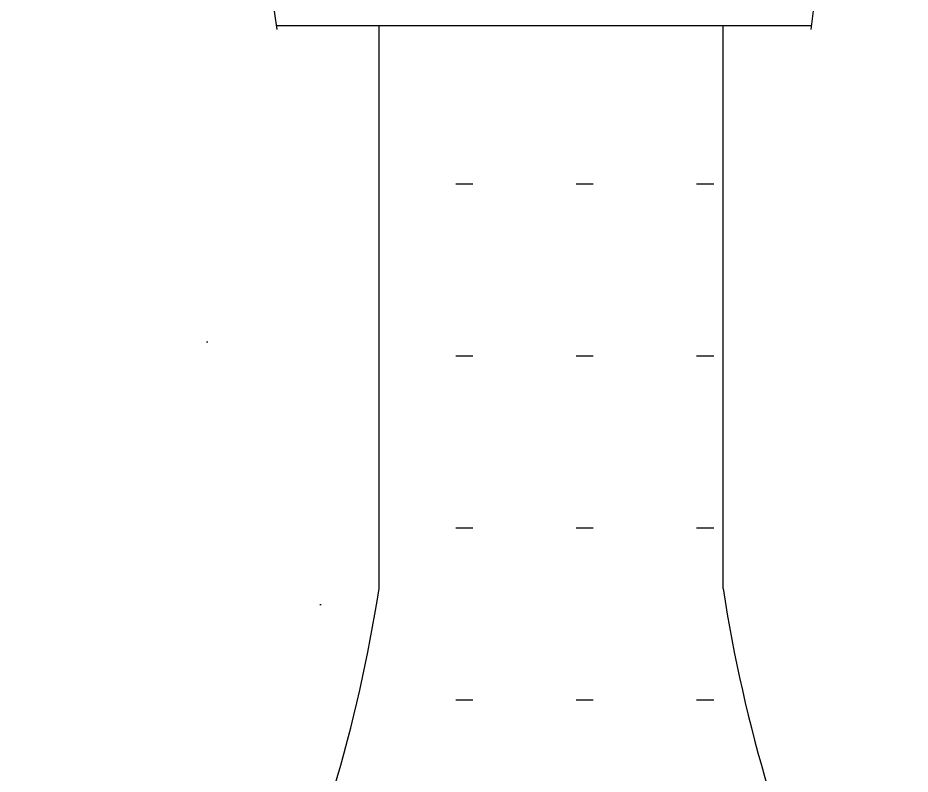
# Model space of a CAD drawing. Header units: millimetres. Extents: x 313 to 326.9, y 157.3 to 165.7.
# Drawn here: x 314.12891 to 314.17561, y 159.96579 to 160.00536 of the extents above; entities that cross this region are included whole.
import ezdxf

# ---------------------------------------------------------------- set-up
doc = ezdxf.new("R2010")
doc.units = ezdxf.units.MM
doc.header["$LTSCALE"] = 0.1
doc.header["$MEASUREMENT"] = 0
for name, color, linetype in [('accesorios', 31, 'Continuous'), ('MUEBLE', 7, 'Continuous'), ('MUEBLES', 7, 'Continuous')]:
    doc.layers.add(name, color=color, linetype=linetype)

msp = doc.modelspace()

# ---------------------------------------------------------------- hatches: boundary and pattern name
at = {"layer": 'MUEBLE'}
h = msp.add_hatch(dxfattribs=at)
h.set_pattern_fill('AR-CONC', color=254, scale=0.0005, style=0)
h.set_pattern_definition([(49.99999999999999, (-25.55084938020934, 1.663047477912869), (0.09109233449800201, -0.007969542769451544), [0.009525, -0.104775]), (355, (-25.55084938020934, 1.663047477912869), (-0.0176214129878335, 0.09552832144108998), [0.00762, -0.08381999999999999]), (100.451, (-25.54325838020934, 1.662383352912869), (0.07347125083297962, 0.08755834391014594), [0.008095000000000001, -0.089045]), (46.18420000000001, (-25.55084938020934, 1.688447477912869), (0.135539520446065, -0.02102116396636357), [0.0142875, -0.1571625]), (96.6356, (-25.53955443020934, 1.686695727912869), (0.1187021172331186, 0.1237127779450246), [0.0121425, -0.1335675]), (351.1840000000001, (-25.55084938020934, 1.688447477912869), (0.118702302906967, 0.1237125589302988), [0.01143, -0.12573]), (21, (-25.53814938020934, 1.682097477912869), (0.07580743991769164, -0.05113275925838125), [0.009525, -0.104775]), (326.0000000000001, (-25.53814938020934, 1.682097477912869), (0.03090101417382354, 0.09209398306115964), [0.00762, -0.08381999999999999]), (71.4514, (-25.53183213020934, 1.677836427912869), (0.1067082453850622, 0.04096142885802873), [0.008095000000000001, -0.089045]), (37.50000000000001, (-25.55084938020934, 1.663047477912869), (0.001544301625295908, 0.04227751943657655), [0, -0.082804, 0, -0.08509, 0, -0.0841375]), (7.499999999999999, (-25.55084938020934, 1.663047477912869), (0.03340983125515287, 0.05009028740905976), [0, -0.04851399999999999, 0, -0.080899, 0, -0.03206750000000001]), (327.5, (-25.57917038020934, 1.663047477912869), (0.06779529758343568, -0.002864371996336732), [0, -0.03175, 0, -0.09906000000000001, 0, -0.131445]), (317.5, (-25.59187038020934, 1.663047477912869), (0.07406459069300902, 0.01271324551666651), [0, -0.041275, 0, -0.065786, 0, -0.093345])])
h.paths.add_polyline_path([(313.9655875302759, 160.0870786412819), (313.9655875302759, 159.7520786412819), (314.1192552323672, 159.7520786412819), (314.1102552323671, 159.7610786412818), (314.1102552323671, 159.8960375341298, -0.2362838905119445), (314.1301191114829, 159.9367395684088, 0.1379923497812953), (314.1478112772556, 159.9755006783934), (314.1478112772556, 160.0049518730721), (314.1424232206141, 160.0049518730721), (314.1375680845537, 160.0384378900119), (314.1748129499086, 160.0384378900119), (314.1704289781275, 160.0049518730721), (314.1658112772555, 160.0049518730721), (314.1658112772556, 159.9755006783938, 0.1379923497838285), (314.1835034430284, 159.9367395684086, -0.1665586410747604), (314.203367322144, 159.8970523997721), (314.203367322144, 159.7610786412819), (314.194367322144, 159.7520786412819), (314.2558196405213, 159.7520786412819), (314.2468196405213, 159.7610786412819), (314.2468196405213, 159.8960375341298, -0.2362838905119445), (314.2666835196371, 159.9367395684088, 0.1379923497800851), (314.2843756854097, 159.975500678393), (314.2843756854097, 160.0049518730721), (314.2789876287683, 160.0049518730721), (314.2741324927078, 160.0384378900119), (314.3113773580629, 160.0384378900119), (314.3069933862817, 160.0049518730721), (314.3023756854097, 160.0049518730721), (314.3023756854097, 159.9755006783942, 0.1379923497863928), (314.3200678511829, 159.9367395684083, -0.1665586410744574), (314.3399317302982, 159.8970523997717), (314.3399317302982, 159.7610786412819), (314.3309317302981, 159.7520786412819), (314.5771645936177, 159.7520786412819), (314.5667621259865, 159.7624811089131), (314.5667621259866, 159.9188198214717), (314.6204747944947, 159.9188198214717), (314.6204747944946, 159.762481108913), (314.6100723268635, 159.7520786412819), (314.757153430288, 159.7520786412819), (314.7481534302879, 159.7610786412819), (314.7481534302879, 159.8960375341298, -0.2362838905119445), (314.7680173094037, 159.9367395684088, 0.1379923497812953), (314.7857094751764, 159.9755006783934), (314.7857094751764, 160.0049518730721), (314.7803214185349, 160.0049518730721), (314.7754662824744, 160.0384378900119), (314.8127111478295, 160.0384378900119), (314.8083271760482, 160.0049518730721), (314.8037094751763, 160.0049518730721), (314.8037094751763, 159.9755006783938, 0.1379923497838285), (314.8214016409492, 159.9367395684086, -0.1665586410747604), (314.8412655200648, 159.8970523997721), (314.8412655200648, 159.7610786412819), (314.8322655200647, 159.7520786412819), (314.8937178384421, 159.7520786412819), (314.8847178384421, 159.7610786412818), (314.8847178384421, 159.8960375341298, -0.2362838905119445), (314.9045817175579, 159.9367395684088, 0.1379923497800851), (314.9222738833305, 159.975500678393), (314.9222738833305, 160.0049518730721), (314.916885826689, 160.0049518730721), (314.9120306906286, 160.0384378900119), (314.9492755559837, 160.0384378900119), (314.9448915842025, 160.0049518730721), (314.9402738833305, 160.0049518730721), (314.9402738833305, 159.9755006783942, 0.1379923497863928), (314.9579660491037, 159.9367395684083, -0.1665586410744574), (314.977829928219, 159.8970523997717), (314.977829928219, 159.7610786412819), (314.9688299282188, 159.7520786412819), (315.022257530276, 159.7520786412819), (315.022257530276, 160.0870786412819, -0.08401726925931571), (315.0186026988845, 160.0870786412819)])
h.paths.add_polyline_path([(314.5550648036542, 159.9319771672164), (314.5084447009966, 159.8805024289918), (314.5084447009966, 159.7751017017745), (314.5035373131599, 159.7751017017745), (314.5035373131599, 159.8805024289918), (314.4544634347942, 159.9319771672164)], flags=16)
h.paths.add_polyline_path([(314.7448238499773, 159.9462901017282), (314.86386881279, 159.9462901017282), (314.86386881279, 159.8928671808357), (314.7448238499773, 159.8928671808357)], flags=24)
at = {"layer": 'MUEBLES', "linetype": 'ByBlock'}
h = msp.add_hatch(dxfattribs=at)
h.set_pattern_fill('ACAD_ISO07W100', color=142, scale=0.0018, style=0)
h.set_pattern_definition([(0, (306.0122174530995, 148.0446725253558), (0, 0.009000000000000001), [0.0009000000000000001, -0.0054])])
h.paths.add_polyline_path([(314.1102552323671, 159.7610786412819), (314.1192552323672, 159.7520786412819), (314.194367322144, 159.7520786412819), (314.2033673221441, 159.7610786412819), (314.203367322144, 159.8970523997718, 0.1414622173495721), (314.1880534695775, 159.9318073720375, -0.1597990682516104), (314.1658112772556, 159.9755006783935), (314.1658112772555, 160.0049518730721), (314.1478112772556, 160.004951873072), (314.1478112772556, 159.9755006783931, -0.137992349781265), (314.1301191114827, 159.9367395684086, 0.2309953944535153), (314.1102552323671, 159.8970523997754)])

# ---------------------------------------------------------------- linework, layer by layer
at = {"layer": 'accesorios', "color": 142, "linetype": 'ByBlock'}
for p, q in [((314.1375680845537, 160.0384378900119), (314.1424522359088, 160.0047517537269)), ((314.1748129499087, 160.0384378900119), (314.1704027786078, 160.0047517537269)), ((314.1658112772556, 159.9755006783932), (314.1658112772556, 160.0049518730721))]:
    msp.add_line(p, q, dxfattribs=at)
at = {"layer": 'MUEBLES', "color": 142, "linetype": 'ByBlock'}
for p, q in [((314.1478112772556, 159.9755006783933), (314.1478112772556, 160.0049518730721)), ((314.1658112772556, 159.9755006783931), (314.1658112772556, 160.0049518730721))]:
    msp.add_line(p, q, dxfattribs=at)
msp.add_lwpolyline([(314.1424232206141, 160.0049518730721), (314.1704289781275, 160.0049518730721)], dxfattribs=at)
for centre, start, end in [((314.0700790834607, 159.9875625793606), 319.7525709256207, 351.1796140948014), ((314.2435434710504, 159.9875625793606), 188.8203859052843, 220.2474290743781)]:
    msp.add_arc(centre, 0.07866246504596788, start, end, dxfattribs=at)

doc.saveas('drawing.dxf')
